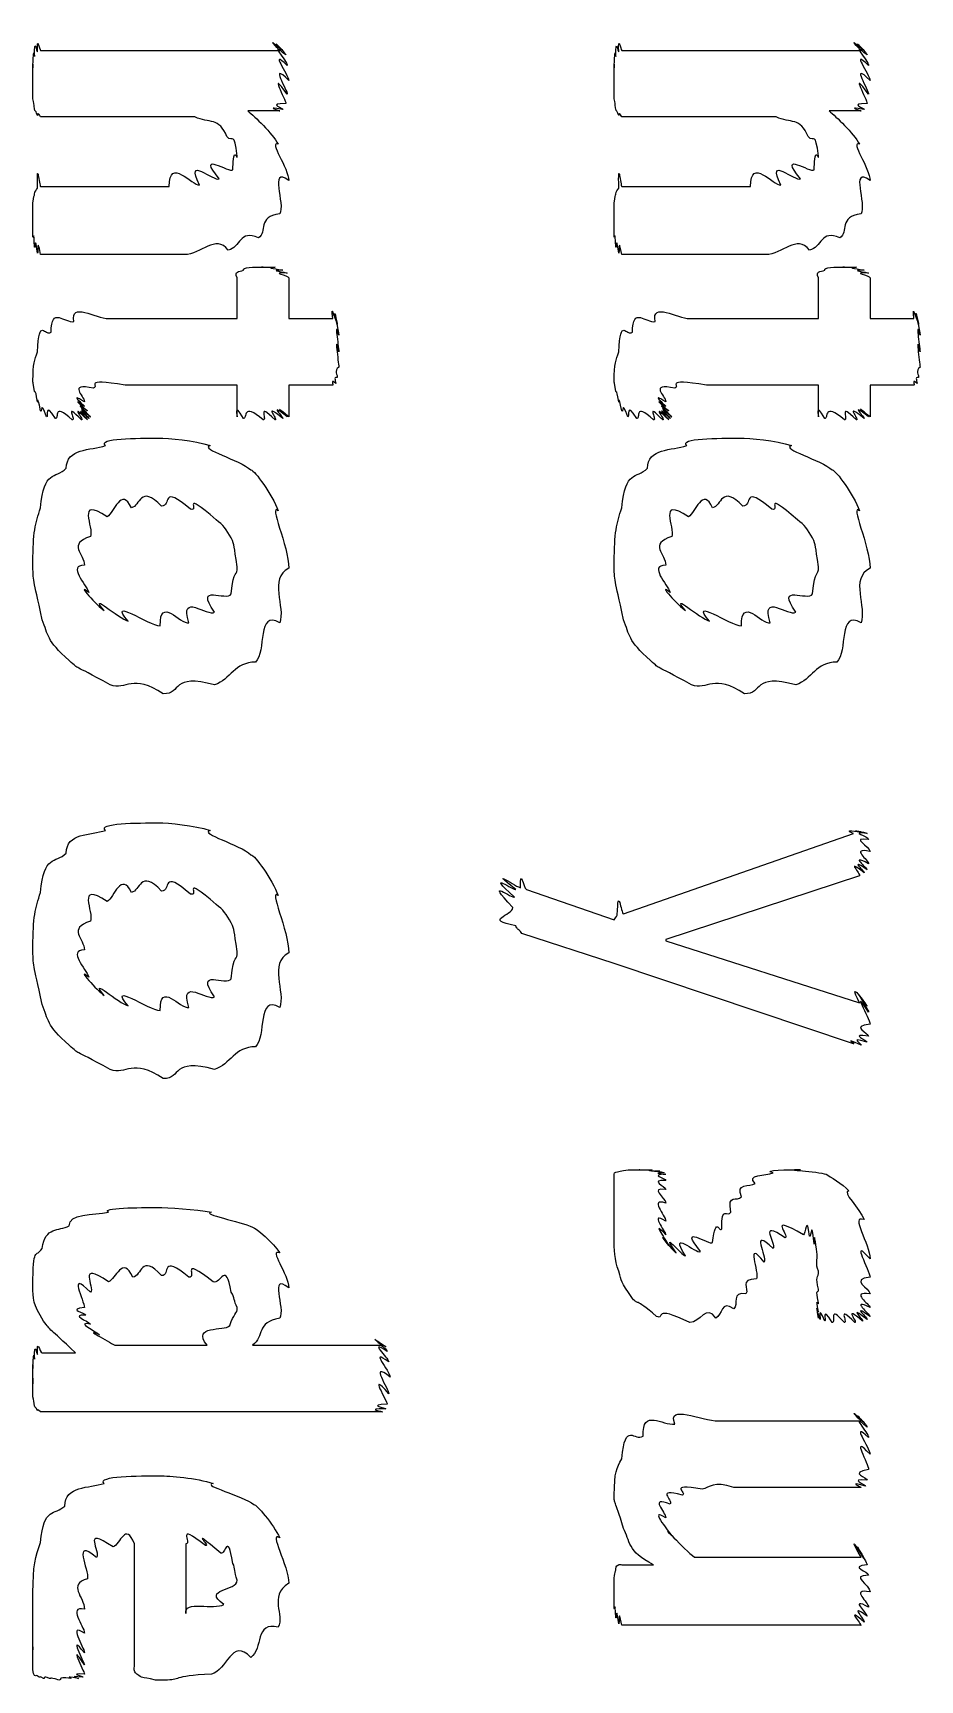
# Model space of a CAD drawing. Header units: millimetres. Extents: x 0 to 33.1, y 1.5 to 45.3.
# Drawn here: x 0.4645 to 0.5916, y 5.7663 to 6.0025 of the extents above; entities that cross this region are included whole.
import ezdxf

# ---------------------------------------------------------------- set-up
doc = ezdxf.new("R2010")
doc.units = ezdxf.units.MM
doc.header["$MEASUREMENT"] = 0
doc.layers.get('0').update_dxf_attribs({"linetype": 'CONTINUOUS'})

msp = doc.modelspace()

# ---------------------------------------------------------------- linework, layer by layer
at = {"color": 11, "linetype": 'Continuous'}
for p, q in [((0.465549, 6), (0.499838, 6)), ((0.548882, 6), (0.583171, 6)), ((0.499838, 5.99132), (0.495281, 5.99132)), ((0.583171, 5.99132), (0.578614, 5.99132)), ((0.487685, 5.99046), (0.465549, 5.99046)), ((0.571018, 5.99046), (0.548882, 5.99046)), ((0.465549, 5.98047), (0.483996, 5.98047)), ((0.548882, 5.98047), (0.567329, 5.98047)), ((0.486165, 5.97071), (0.465549, 5.97071)), ((0.569499, 5.97071), (0.548882, 5.97071)), ((0.493761, 5.96153), (0.493761, 5.96739)), ((0.501139, 5.96739), (0.501139, 5.96153)), ((0.577094, 5.96153), (0.577094, 5.96739)), ((0.584472, 5.96739), (0.584472, 5.96153)), ((0.475315, 5.96153), (0.493761, 5.96153)), ((0.501139, 5.96153), (0.507433, 5.96153)), ((0.558649, 5.96153), (0.577094, 5.96153)), ((0.584472, 5.96153), (0.590767, 5.96153)), ((0.493761, 5.95199), (0.477701, 5.95199)), ((0.493761, 5.94743), (0.493761, 5.95199)), ((0.507433, 5.95199), (0.501139, 5.95199)), ((0.501139, 5.95199), (0.501139, 5.94743)), ((0.577094, 5.95199), (0.561035, 5.95199)), ((0.577094, 5.94743), (0.577094, 5.95199)), ((0.590767, 5.95199), (0.584472, 5.95199)), ((0.584472, 5.95199), (0.584472, 5.94743)), ((0.470107, 5.947), (0.470107, 5.947)), ((0.55344, 5.947), (0.55344, 5.947)), ((0.482693, 5.91749), (0.482693, 5.91749)), ((0.566026, 5.91749), (0.566026, 5.91749)), ((0.483128, 5.90771), (0.483128, 5.90771)), ((0.566461, 5.90771), (0.566461, 5.90771)), ((0.5491, 5.87619), (0.582086, 5.88769)), ((0.535211, 5.87967), (0.547797, 5.87532)), ((0.582954, 5.88162), (0.555176, 5.8725)), ((0.547797, 5.86903), (0.53456, 5.87337)), ((0.555176, 5.8725), (0.555176, 5.87229)), ((0.555176, 5.87229), (0.582954, 5.86339)), ((0.582086, 5.85753), (0.547797, 5.86903)), ((0.482693, 5.86231), (0.482693, 5.86231)), ((0.483128, 5.85254), (0.483128, 5.85254)), ((0.558649, 5.81754), (0.558649, 5.81754)), ((0.476183, 5.81429), (0.489421, 5.81429)), ((0.495931, 5.81429), (0.514594, 5.81429)), ((0.465767, 5.81321), (0.47054, 5.81321)), ((0.514594, 5.80474), (0.465549, 5.80474)), ((0.562771, 5.80344), (0.583171, 5.80344)), ((0.583171, 5.79389), (0.564942, 5.79389)), ((0.479004, 5.76824), (0.479004, 5.78581)), ((0.486382, 5.78581), (0.486382, 5.77582)), ((0.548882, 5.78282), (0.55344, 5.78282)), ((0.559299, 5.7839), (0.583171, 5.7839)), ((0.583171, 5.77414), (0.548882, 5.77414)), ((0.483344, 5.76628), (0.482042, 5.76628))]:
    msp.add_line(p, q, dxfattribs=at)
for points in [[(0.465115, 5.99978), (0.465007, 6.0025), (0.465386, 6), (0.465549, 6)], [(0.499838, 6), (0.49745, 6.0025), (0.500108, 6), (0.500271, 6)], [(0.548449, 5.99978), (0.54834, 6.0025), (0.548719, 6), (0.548882, 6)], [(0.583171, 6), (0.580783, 6.0025), (0.583442, 6), (0.583604, 6)], [(0.464464, 5.99761), (0.464572, 6.00146), (0.464681, 5.99869), (0.464681, 5.99914)], [(0.464464, 5.99522), (0.464464, 6.00017), (0.464464, 5.9969), (0.464464, 5.99761)], [(0.464681, 5.99914), (0.464735, 6.00217), (0.464953, 5.99968), (0.465115, 5.99978)], [(0.500271, 6), (0.497885, 6.00233), (0.500706, 5.99968), (0.500706, 5.99935)], [(0.500706, 5.99935), (0.497993, 6.00163), (0.500922, 5.99843), (0.500922, 5.99783)], [(0.500922, 5.99783), (0.498156, 6.00043), (0.501139, 5.99653), (0.501139, 5.99567)], [(0.547797, 5.99761), (0.547906, 6.00146), (0.548014, 5.99869), (0.548014, 5.99914)], [(0.547797, 5.99522), (0.547797, 6.00017), (0.547797, 5.9969), (0.547797, 5.99761)], [(0.548014, 5.99914), (0.548068, 6.00217), (0.548286, 5.99968), (0.548449, 5.99978)], [(0.583604, 6), (0.581218, 6.00233), (0.584039, 5.99968), (0.584039, 5.99935)], [(0.584039, 5.99935), (0.581326, 6.00163), (0.584256, 5.99843), (0.584256, 5.99783)], [(0.584256, 5.99783), (0.581489, 6.00043), (0.584472, 5.99653), (0.584472, 5.99567)], [(0.500922, 5.99371), (0.497993, 5.99772), (0.500814, 5.99274), (0.500706, 5.9924)], [(0.501139, 5.99567), (0.498156, 5.99869), (0.501031, 5.99414), (0.500922, 5.99371)], [(0.584256, 5.99371), (0.581326, 5.99772), (0.584147, 5.99274), (0.584039, 5.9924)], [(0.584472, 5.99567), (0.581489, 5.99869), (0.584364, 5.99414), (0.584256, 5.99371)], [(0.464464, 5.99306), (0.464464, 5.99382), (0.464464, 5.99436), (0.464464, 5.99522)], [(0.464681, 5.99154), (0.464572, 5.99251), (0.464572, 5.99235), (0.464464, 5.99306)], [(0.547797, 5.99306), (0.547797, 5.99382), (0.547797, 5.99436), (0.547797, 5.99522)], [(0.548014, 5.99154), (0.547906, 5.99251), (0.547906, 5.99235), (0.547797, 5.99306)], [(0.465115, 5.99067), (0.464735, 5.99175), (0.464789, 5.9911), (0.464681, 5.99154)], [(0.465549, 5.99046), (0.465007, 5.99149), (0.465224, 5.99056), (0.465115, 5.99067)], [(0.495281, 5.99132), (0.496257, 5.99046), (0.498753, 5.98817), (0.499621, 5.98654)], [(0.500271, 5.99154), (0.49745, 5.99208), (0.499946, 5.99132), (0.499838, 5.99132)], [(0.500706, 5.9924), (0.497885, 5.99235), (0.500543, 5.99169), (0.500271, 5.99154)], [(0.548449, 5.99067), (0.548068, 5.99175), (0.548122, 5.9911), (0.548014, 5.99154)], [(0.548882, 5.99046), (0.54834, 5.99149), (0.548557, 5.99056), (0.548449, 5.99067)], [(0.578614, 5.99132), (0.57959, 5.99046), (0.582086, 5.98817), (0.582954, 5.98654)], [(0.583604, 5.99154), (0.580783, 5.99208), (0.583279, 5.99132), (0.583171, 5.99132)], [(0.584039, 5.9924), (0.581218, 5.99235), (0.583876, 5.99169), (0.583604, 5.99154)], [(0.492242, 5.98763), (0.491211, 5.99046), (0.489692, 5.98947), (0.487685, 5.99046)], [(0.493761, 5.98481), (0.493218, 5.98861), (0.493218, 5.98665), (0.492242, 5.98763)], [(0.575575, 5.98763), (0.574544, 5.99046), (0.573025, 5.98947), (0.571018, 5.99046)], [(0.577094, 5.98481), (0.576551, 5.98861), (0.576551, 5.98665), (0.575575, 5.98763)], [(0.491157, 5.98156), (0.487739, 5.98583), (0.492676, 5.98232), (0.49311, 5.98286)], [(0.49311, 5.98286), (0.493218, 5.98687), (0.493761, 5.98394), (0.493761, 5.98481)], [(0.499621, 5.98654), (0.498156, 5.98714), (0.501139, 5.98307), (0.501139, 5.98133)], [(0.57449, 5.98156), (0.571072, 5.98583), (0.57601, 5.98232), (0.576443, 5.98286)], [(0.576443, 5.98286), (0.576551, 5.98687), (0.577094, 5.98394), (0.577094, 5.98481)], [(0.582954, 5.98654), (0.581489, 5.98714), (0.584472, 5.98307), (0.584472, 5.98133)], [(0.465115, 5.98025), (0.465007, 5.98481), (0.465386, 5.98047), (0.465549, 5.98047)], [(0.483996, 5.98047), (0.483996, 5.98481), (0.487304, 5.98058), (0.488336, 5.98068)], [(0.488336, 5.98068), (0.486165, 5.98514), (0.490397, 5.98112), (0.491157, 5.98156)], [(0.501139, 5.98133), (0.498156, 5.98351), (0.500706, 5.97786), (0.499838, 5.97657)], [(0.548449, 5.98025), (0.54834, 5.98481), (0.548719, 5.98047), (0.548882, 5.98047)], [(0.567329, 5.98047), (0.567329, 5.98481), (0.570637, 5.98058), (0.571669, 5.98068)], [(0.571669, 5.98068), (0.569499, 5.98514), (0.573731, 5.98112), (0.57449, 5.98156)], [(0.584472, 5.98133), (0.581489, 5.98351), (0.584039, 5.97786), (0.583171, 5.97657)], [(0.464464, 5.97808), (0.464572, 5.97917), (0.464681, 5.97911), (0.464681, 5.97939)], [(0.464681, 5.97939), (0.464735, 5.97976), (0.464953, 5.97999), (0.465115, 5.98025)], [(0.547797, 5.97808), (0.547906, 5.97917), (0.548014, 5.97911), (0.548014, 5.97939)], [(0.548014, 5.97939), (0.548068, 5.97976), (0.548286, 5.97999), (0.548449, 5.98025)], [(0.464464, 5.97547), (0.464464, 5.97786), (0.464464, 5.97738), (0.464464, 5.97808)], [(0.499838, 5.97657), (0.496582, 5.97613), (0.498101, 5.97396), (0.496799, 5.9731)], [(0.547797, 5.97547), (0.547797, 5.97786), (0.547797, 5.97738), (0.547797, 5.97808)], [(0.583171, 5.97657), (0.579915, 5.97613), (0.581435, 5.97396), (0.580132, 5.9731)], [(0.464464, 5.97331), (0.464464, 5.97601), (0.464464, 5.97461), (0.464464, 5.97547)], [(0.464681, 5.97179), (0.464572, 5.97472), (0.464572, 5.9726), (0.464464, 5.97331)], [(0.496799, 5.9731), (0.494086, 5.97439), (0.494194, 5.97168), (0.492458, 5.97136)], [(0.547797, 5.97331), (0.547797, 5.97601), (0.547797, 5.97461), (0.547797, 5.97547)], [(0.548014, 5.97179), (0.547906, 5.97472), (0.547906, 5.9726), (0.547797, 5.97331)], [(0.580132, 5.9731), (0.577419, 5.97439), (0.577528, 5.97168), (0.575792, 5.97136)], [(0.465115, 5.97092), (0.464735, 5.97396), (0.464789, 5.97136), (0.464681, 5.97179)], [(0.465549, 5.97071), (0.465007, 5.97368), (0.465224, 5.97081), (0.465115, 5.97092)], [(0.492458, 5.97136), (0.490614, 5.97368), (0.488607, 5.97071), (0.486165, 5.97071)], [(0.548449, 5.97092), (0.548068, 5.97396), (0.548122, 5.97136), (0.548014, 5.97179)], [(0.548882, 5.97071), (0.54834, 5.97368), (0.548557, 5.97081), (0.548449, 5.97092)], [(0.575792, 5.97136), (0.573947, 5.97368), (0.57194, 5.97071), (0.569499, 5.97071)], [(0.493761, 5.96739), (0.493218, 5.96837), (0.494032, 5.96821), (0.494629, 5.96847)], [(0.494629, 5.96847), (0.494412, 5.96892), (0.496149, 5.96892), (0.49745, 5.96892)], [(0.49745, 5.96892), (0.496419, 5.96892), (0.498753, 5.96892), (0.499186, 5.96892)], [(0.499186, 5.96892), (0.497287, 5.96881), (0.499946, 5.96864), (0.500271, 5.96847)], [(0.500271, 5.96847), (0.497885, 5.96847), (0.50076, 5.96821), (0.500922, 5.96804)], [(0.500922, 5.96804), (0.498156, 5.96821), (0.501139, 5.96772), (0.501139, 5.96739)], [(0.577094, 5.96739), (0.576551, 5.96837), (0.577365, 5.96821), (0.577963, 5.96847)], [(0.577963, 5.96847), (0.577746, 5.96892), (0.579482, 5.96892), (0.580783, 5.96892)], [(0.580783, 5.96892), (0.579753, 5.96892), (0.582086, 5.96892), (0.582519, 5.96892)], [(0.582519, 5.96892), (0.580621, 5.96881), (0.583279, 5.96864), (0.583604, 5.96847)], [(0.583604, 5.96847), (0.581218, 5.96847), (0.584093, 5.96821), (0.584256, 5.96804)], [(0.584256, 5.96804), (0.581489, 5.96821), (0.584472, 5.96772), (0.584472, 5.96739)], [(0.467068, 5.95958), (0.467068, 5.96343), (0.469021, 5.96083), (0.470324, 5.9611)], [(0.470324, 5.9611), (0.469781, 5.96403), (0.473415, 5.96153), (0.475315, 5.96153)], [(0.507433, 5.96153), (0.507107, 5.96403), (0.507704, 5.96149), (0.507867, 5.96132)], [(0.507867, 5.96132), (0.507433, 5.96371), (0.508083, 5.96099), (0.508083, 5.96067)], [(0.508083, 5.96067), (0.507542, 5.963), (0.508301, 5.95975), (0.508301, 5.95915)], [(0.550401, 5.95958), (0.550401, 5.96343), (0.552354, 5.96083), (0.553657, 5.9611)], [(0.553657, 5.9611), (0.553114, 5.96403), (0.556749, 5.96153), (0.558649, 5.96153)], [(0.590767, 5.96153), (0.59044, 5.96403), (0.591037, 5.96149), (0.5912, 5.96132)], [(0.5912, 5.96132), (0.590767, 5.96371), (0.591417, 5.96099), (0.591417, 5.96067)], [(0.591417, 5.96067), (0.590875, 5.963), (0.591635, 5.95975), (0.591635, 5.95915)], [(0.465115, 5.95676), (0.465332, 5.96197), (0.4662, 5.95888), (0.467068, 5.95958)], [(0.508301, 5.95915), (0.507542, 5.96169), (0.508301, 5.95763), (0.508301, 5.95676)], [(0.508301, 5.95676), (0.507542, 5.95996), (0.508301, 5.95518), (0.508301, 5.95458)], [(0.548449, 5.95676), (0.548665, 5.96197), (0.549533, 5.95888), (0.550401, 5.95958)], [(0.591635, 5.95915), (0.590875, 5.96169), (0.591635, 5.95763), (0.591635, 5.95676)], [(0.591635, 5.95676), (0.590875, 5.95996), (0.591635, 5.95518), (0.591635, 5.95458)], [(0.464464, 5.95264), (0.464464, 5.95503), (0.464681, 5.95562), (0.465115, 5.95676)], [(0.547797, 5.95264), (0.547797, 5.95503), (0.548014, 5.95562), (0.548449, 5.95676)], [(0.464681, 5.95111), (0.464464, 5.95285), (0.464464, 5.9521), (0.464464, 5.95264)], [(0.477701, 5.95199), (0.471246, 5.95301), (0.474121, 5.95188), (0.473144, 5.95156)], [(0.507867, 5.95221), (0.507107, 5.95301), (0.507542, 5.95199), (0.507433, 5.95199)], [(0.508083, 5.95307), (0.507433, 5.95329), (0.507975, 5.95236), (0.507867, 5.95221)], [(0.508301, 5.95458), (0.507542, 5.95404), (0.508192, 5.9534), (0.508083, 5.95307)], [(0.548014, 5.95111), (0.547797, 5.95285), (0.547797, 5.9521), (0.547797, 5.95264)], [(0.561035, 5.95199), (0.554579, 5.95301), (0.557454, 5.95188), (0.556478, 5.95156)], [(0.5912, 5.95221), (0.59044, 5.95301), (0.590875, 5.95199), (0.590767, 5.95199)], [(0.591417, 5.95307), (0.590767, 5.95329), (0.591308, 5.95236), (0.5912, 5.95221)], [(0.591635, 5.95458), (0.590875, 5.95404), (0.591525, 5.9534), (0.591417, 5.95307)], [(0.465115, 5.9496), (0.464735, 5.95188), (0.464789, 5.95057), (0.464681, 5.95111)], [(0.465549, 5.94829), (0.465007, 5.95101), (0.465224, 5.94917), (0.465115, 5.9496)], [(0.473144, 5.95156), (0.469347, 5.95231), (0.471843, 5.95047), (0.471843, 5.9496)], [(0.471843, 5.9496), (0.469347, 5.95111), (0.471843, 5.94911), (0.471843, 5.94894)], [(0.471843, 5.94894), (0.46951, 5.95068), (0.472114, 5.94846), (0.472276, 5.94829)], [(0.548449, 5.9496), (0.548068, 5.95188), (0.548122, 5.95057), (0.548014, 5.95111)], [(0.548882, 5.94829), (0.54834, 5.95101), (0.548557, 5.94917), (0.548449, 5.9496)], [(0.556478, 5.95156), (0.552681, 5.95231), (0.555176, 5.95047), (0.555176, 5.9496)], [(0.555176, 5.9496), (0.552681, 5.95111), (0.555176, 5.94911), (0.555176, 5.94894)], [(0.555176, 5.94894), (0.552843, 5.95068), (0.555447, 5.94846), (0.55561, 5.94829)], [(0.466417, 5.94743), (0.46544, 5.95014), (0.465821, 5.94786), (0.465549, 5.94829)], [(0.467719, 5.94721), (0.466037, 5.94982), (0.466689, 5.94732), (0.466417, 5.94743)], [(0.470107, 5.947), (0.467176, 5.94971), (0.468261, 5.9471), (0.467719, 5.94721)], [(0.471408, 5.947), (0.468804, 5.94971), (0.470649, 5.947), (0.470107, 5.947)], [(0.472276, 5.947), (0.46951, 5.94971), (0.471843, 5.947), (0.471408, 5.947)], [(0.472276, 5.94829), (0.469781, 5.95025), (0.472493, 5.94781), (0.472493, 5.94764)], [(0.472493, 5.94721), (0.469781, 5.94971), (0.472385, 5.947), (0.472276, 5.947)], [(0.472493, 5.94764), (0.469943, 5.94997), (0.472711, 5.94743), (0.472711, 5.94743)], [(0.472711, 5.94743), (0.469943, 5.94982), (0.472601, 5.94721), (0.472493, 5.94721)], [(0.494629, 5.94721), (0.493218, 5.94982), (0.493761, 5.94732), (0.493761, 5.94743)], [(0.49745, 5.947), (0.494412, 5.94971), (0.495171, 5.9471), (0.494629, 5.94721)], [(0.499186, 5.947), (0.496419, 5.94971), (0.498156, 5.947), (0.49745, 5.947)], [(0.500271, 5.94721), (0.497287, 5.94971), (0.499621, 5.947), (0.499186, 5.947)], [(0.500922, 5.94743), (0.497885, 5.94982), (0.500543, 5.94721), (0.500271, 5.94721)], [(0.501139, 5.94743), (0.498156, 5.94997), (0.501031, 5.94743), (0.500922, 5.94743)], [(0.54975, 5.94743), (0.548774, 5.95014), (0.549154, 5.94786), (0.548882, 5.94829)], [(0.551053, 5.94721), (0.549371, 5.94982), (0.550022, 5.94732), (0.54975, 5.94743)], [(0.55344, 5.947), (0.55051, 5.94971), (0.551594, 5.9471), (0.551053, 5.94721)], [(0.554742, 5.947), (0.552137, 5.94971), (0.553982, 5.947), (0.55344, 5.947)], [(0.55561, 5.947), (0.552843, 5.94971), (0.555176, 5.947), (0.554742, 5.947)], [(0.55561, 5.94829), (0.553114, 5.95025), (0.555826, 5.94781), (0.555826, 5.94764)], [(0.555826, 5.94721), (0.553114, 5.94971), (0.555718, 5.947), (0.55561, 5.947)], [(0.555826, 5.94764), (0.553276, 5.94997), (0.556044, 5.94743), (0.556044, 5.94743)], [(0.556044, 5.94743), (0.553276, 5.94982), (0.555935, 5.94721), (0.555826, 5.94721)], [(0.577963, 5.94721), (0.576551, 5.94982), (0.577094, 5.94732), (0.577094, 5.94743)], [(0.580783, 5.947), (0.577746, 5.94971), (0.578504, 5.9471), (0.577963, 5.94721)], [(0.582519, 5.947), (0.579753, 5.94971), (0.581489, 5.947), (0.580783, 5.947)], [(0.583604, 5.94721), (0.580621, 5.94971), (0.582954, 5.947), (0.582519, 5.947)], [(0.584256, 5.94743), (0.581218, 5.94982), (0.583876, 5.94721), (0.583604, 5.94721)], [(0.584472, 5.94743), (0.581489, 5.94997), (0.584364, 5.94743), (0.584256, 5.94743)], [(0.469239, 5.94006), (0.469239, 5.94299), (0.472711, 5.9426), (0.474881, 5.94331)], [(0.474881, 5.94331), (0.473579, 5.94439), (0.479546, 5.94439), (0.482476, 5.94439)], [(0.482476, 5.94439), (0.483832, 5.94439), (0.487685, 5.94407), (0.489854, 5.94331)], [(0.489854, 5.94331), (0.488336, 5.94282), (0.494086, 5.94129), (0.495714, 5.93983)], [(0.552572, 5.94006), (0.552572, 5.94299), (0.556044, 5.9426), (0.558214, 5.94331)], [(0.558214, 5.94331), (0.556912, 5.94439), (0.562879, 5.94439), (0.56581, 5.94439)], [(0.56581, 5.94439), (0.567165, 5.94439), (0.571018, 5.94407), (0.573188, 5.94331)], [(0.573188, 5.94331), (0.571669, 5.94282), (0.577419, 5.94129), (0.579047, 5.93983)], [(0.465549, 5.9344), (0.466037, 5.93994), (0.467611, 5.93847), (0.469239, 5.94006)], [(0.495714, 5.93983), (0.496257, 5.93978), (0.498753, 5.93631), (0.499621, 5.93397)], [(0.548882, 5.9344), (0.549371, 5.93994), (0.550944, 5.93847), (0.552572, 5.94006)], [(0.579047, 5.93983), (0.57959, 5.93978), (0.582086, 5.93631), (0.582954, 5.93397)], [(0.478569, 5.9344), (0.47716, 5.93744), (0.476074, 5.93371), (0.475097, 5.93311)], [(0.48291, 5.93463), (0.479764, 5.93788), (0.479872, 5.93457), (0.478569, 5.9344)], [(0.487033, 5.93419), (0.482801, 5.93788), (0.484321, 5.93463), (0.48291, 5.93463)], [(0.490722, 5.93267), (0.485568, 5.93718), (0.488444, 5.93375), (0.487033, 5.93419)], [(0.561903, 5.9344), (0.560493, 5.93744), (0.559407, 5.93371), (0.558431, 5.93311)], [(0.566243, 5.93463), (0.563097, 5.93788), (0.563206, 5.93457), (0.561903, 5.9344)], [(0.570367, 5.93419), (0.566135, 5.93788), (0.567654, 5.93463), (0.566243, 5.93463)], [(0.574056, 5.93267), (0.568901, 5.93718), (0.571778, 5.93375), (0.570367, 5.93419)], [(0.464464, 5.9266), (0.464464, 5.93083), (0.464789, 5.93213), (0.465549, 5.9344)], [(0.475097, 5.93311), (0.47054, 5.93614), (0.473253, 5.93147), (0.472711, 5.93028)], [(0.499621, 5.93397), (0.498156, 5.93517), (0.501139, 5.92893), (0.501139, 5.92572)], [(0.547797, 5.9266), (0.547797, 5.93083), (0.548122, 5.93213), (0.548882, 5.9344)], [(0.558431, 5.93311), (0.553874, 5.93614), (0.556586, 5.93147), (0.556044, 5.93028)], [(0.582954, 5.93397), (0.581489, 5.93517), (0.584472, 5.92893), (0.584472, 5.92572)], [(0.492893, 5.93007), (0.492242, 5.93126), (0.491699, 5.93197), (0.490722, 5.93267)], [(0.576226, 5.93007), (0.575575, 5.93126), (0.575032, 5.93197), (0.574056, 5.93267)], [(0.472711, 5.93028), (0.469347, 5.92919), (0.471843, 5.92779), (0.471843, 5.92617)], [(0.493761, 5.92594), (0.493218, 5.9291), (0.493435, 5.92893), (0.492893, 5.93007)], [(0.556044, 5.93028), (0.552681, 5.92919), (0.555176, 5.92779), (0.555176, 5.92617)], [(0.577094, 5.92594), (0.576551, 5.9291), (0.576768, 5.92893), (0.576226, 5.93007)], [(0.465767, 5.91835), (0.464464, 5.92475), (0.464464, 5.92344), (0.464464, 5.9266)], [(0.471843, 5.92617), (0.469347, 5.92617), (0.47206, 5.92344), (0.472493, 5.92225)], [(0.492893, 5.92204), (0.493218, 5.92589), (0.493761, 5.92437), (0.493761, 5.92594)], [(0.501139, 5.92572), (0.498156, 5.92432), (0.500706, 5.92008), (0.499838, 5.91792)], [(0.5491, 5.91835), (0.547797, 5.92475), (0.547797, 5.92344), (0.547797, 5.9266)], [(0.555176, 5.92617), (0.552681, 5.92617), (0.555393, 5.92344), (0.555826, 5.92225)], [(0.576226, 5.92204), (0.576551, 5.92589), (0.577094, 5.92437), (0.577094, 5.92594)], [(0.584472, 5.92572), (0.581489, 5.92432), (0.584039, 5.92008), (0.583171, 5.91792)], [(0.472493, 5.92225), (0.470378, 5.92389), (0.473796, 5.92025), (0.474664, 5.91965)], [(0.474664, 5.91965), (0.472276, 5.92258), (0.476833, 5.91846), (0.478136, 5.91813)], [(0.486817, 5.91792), (0.485406, 5.92242), (0.489475, 5.91872), (0.490506, 5.91943)], [(0.490506, 5.91943), (0.487468, 5.92372), (0.492296, 5.9209), (0.492893, 5.92204)], [(0.555826, 5.92225), (0.553711, 5.92389), (0.557129, 5.92025), (0.557997, 5.91965)], [(0.557997, 5.91965), (0.55561, 5.92258), (0.560167, 5.91846), (0.561469, 5.91813)], [(0.57015, 5.91792), (0.568739, 5.92242), (0.572808, 5.91872), (0.573839, 5.91943)], [(0.573839, 5.91943), (0.570801, 5.92372), (0.575629, 5.9209), (0.576226, 5.92204)], [(0.478136, 5.91813), (0.474989, 5.92182), (0.481065, 5.91749), (0.482693, 5.91749)], [(0.482693, 5.91749), (0.482693, 5.92182), (0.485514, 5.91764), (0.486817, 5.91792)], [(0.499838, 5.91792), (0.496582, 5.91982), (0.497939, 5.91374), (0.496365, 5.91228)], [(0.561469, 5.91813), (0.558322, 5.92182), (0.564399, 5.91749), (0.566026, 5.91749)], [(0.566026, 5.91749), (0.566026, 5.92182), (0.568847, 5.91764), (0.57015, 5.91792)], [(0.583171, 5.91792), (0.579915, 5.91982), (0.581272, 5.91374), (0.579699, 5.91228)], [(0.469672, 5.91249), (0.466308, 5.91547), (0.466743, 5.91607), (0.465767, 5.91835)], [(0.553006, 5.91249), (0.549642, 5.91547), (0.550076, 5.91607), (0.5491, 5.91835)], [(0.475532, 5.90901), (0.469672, 5.91228), (0.471408, 5.91092), (0.469672, 5.91249)], [(0.483128, 5.90771), (0.478787, 5.91069), (0.47781, 5.90815), (0.475532, 5.90901)], [(0.490506, 5.90901), (0.484267, 5.91069), (0.48584, 5.90771), (0.483128, 5.90771)], [(0.496365, 5.91228), (0.493381, 5.91228), (0.492785, 5.90978), (0.490506, 5.90901)], [(0.558865, 5.90901), (0.553006, 5.91228), (0.554742, 5.91092), (0.553006, 5.91249)], [(0.566461, 5.90771), (0.562121, 5.91069), (0.561143, 5.90815), (0.558865, 5.90901)], [(0.573839, 5.90901), (0.5676, 5.91069), (0.569174, 5.90771), (0.566461, 5.90771)], [(0.579699, 5.91228), (0.576714, 5.91228), (0.576118, 5.90978), (0.573839, 5.90901)], [(0.474881, 5.88813), (0.473579, 5.88921), (0.479546, 5.88921), (0.482476, 5.88921)], [(0.482476, 5.88921), (0.483832, 5.88921), (0.487685, 5.88889), (0.489854, 5.88813)], [(0.469239, 5.88488), (0.469239, 5.88781), (0.472711, 5.88743), (0.474881, 5.88813)], [(0.489854, 5.88813), (0.488336, 5.88764), (0.494086, 5.88612), (0.495714, 5.88465)], [(0.582086, 5.88769), (0.58035, 5.88835), (0.582844, 5.88792), (0.583171, 5.88792)], [(0.583171, 5.88792), (0.581054, 5.88835), (0.583876, 5.88786), (0.584039, 5.88769)], [(0.584039, 5.88769), (0.581326, 5.88807), (0.584256, 5.88726), (0.584256, 5.88683)], [(0.584256, 5.88683), (0.581489, 5.88721), (0.584472, 5.88585), (0.584472, 5.8851)], [(0.465549, 5.87924), (0.466037, 5.88476), (0.467611, 5.88331), (0.469239, 5.88488)], [(0.495714, 5.88465), (0.496257, 5.8846), (0.498753, 5.88113), (0.499621, 5.87879)], [(0.583604, 5.88206), (0.580783, 5.88433), (0.583225, 5.88178), (0.582954, 5.88162)], [(0.584039, 5.88249), (0.581218, 5.88444), (0.583876, 5.88206), (0.583604, 5.88206)], [(0.584256, 5.88336), (0.581326, 5.88488), (0.584147, 5.88265), (0.584039, 5.88249)], [(0.584472, 5.8851), (0.581489, 5.88574), (0.584364, 5.88379), (0.584256, 5.88336)], [(0.478569, 5.87924), (0.47716, 5.88226), (0.476074, 5.87853), (0.475097, 5.87793)], [(0.48291, 5.87944), (0.479764, 5.88271), (0.479872, 5.87939), (0.478569, 5.87924)], [(0.487033, 5.87901), (0.482801, 5.88271), (0.484321, 5.87944), (0.48291, 5.87944)], [(0.490722, 5.8775), (0.485568, 5.882), (0.488444, 5.87858), (0.487033, 5.87901)], [(0.533475, 5.87858), (0.529025, 5.8826), (0.533583, 5.87939), (0.533692, 5.87967)], [(0.533692, 5.87967), (0.529297, 5.88303), (0.534071, 5.87989), (0.534343, 5.87989)], [(0.534343, 5.87989), (0.534343, 5.88303), (0.534776, 5.87983), (0.535211, 5.87967)], [(0.475097, 5.87793), (0.47054, 5.88097), (0.473253, 5.87631), (0.472711, 5.87511)], [(0.499621, 5.87879), (0.498156, 5.87999), (0.501139, 5.87375), (0.501139, 5.87056)], [(0.533257, 5.87706), (0.528862, 5.88172), (0.533365, 5.87815), (0.533475, 5.87858)], [(0.548232, 5.87597), (0.54834, 5.88053), (0.548774, 5.87619), (0.5491, 5.87619)], [(0.464464, 5.87142), (0.464464, 5.87565), (0.464789, 5.87696), (0.465549, 5.87924)], [(0.492893, 5.87489), (0.492242, 5.87608), (0.491699, 5.87679), (0.490722, 5.8775)], [(0.472711, 5.87511), (0.469347, 5.87403), (0.471843, 5.87261), (0.471843, 5.87099)], [(0.493761, 5.87076), (0.493218, 5.87392), (0.493435, 5.87375), (0.492893, 5.87489)], [(0.533692, 5.87446), (0.528862, 5.87532), (0.533257, 5.87592), (0.533257, 5.87706)], [(0.547797, 5.87532), (0.547906, 5.87549), (0.548068, 5.87571), (0.548232, 5.87597)], [(0.53456, 5.87337), (0.533908, 5.87418), (0.533854, 5.87392), (0.533692, 5.87446)], [(0.465767, 5.86317), (0.464464, 5.86957), (0.464464, 5.86828), (0.464464, 5.87142)], [(0.471843, 5.87099), (0.469347, 5.87099), (0.47206, 5.86828), (0.472493, 5.86708)], [(0.492893, 5.86686), (0.493218, 5.87071), (0.493761, 5.86919), (0.493761, 5.87076)], [(0.501139, 5.87056), (0.498156, 5.86914), (0.500706, 5.8649), (0.499838, 5.86274)], [(0.472493, 5.86708), (0.470378, 5.86871), (0.473796, 5.86507), (0.474664, 5.86447)], [(0.490506, 5.86426), (0.487468, 5.86854), (0.492296, 5.86572), (0.492893, 5.86686)], [(0.474664, 5.86447), (0.472276, 5.8674), (0.476833, 5.86328), (0.478136, 5.86296)], [(0.478136, 5.86296), (0.474989, 5.86664), (0.481065, 5.86231), (0.482693, 5.86231)], [(0.482693, 5.86231), (0.482693, 5.86664), (0.485514, 5.86247), (0.486817, 5.86274)], [(0.486817, 5.86274), (0.485406, 5.86724), (0.489475, 5.86356), (0.490506, 5.86426)], [(0.582954, 5.86339), (0.581054, 5.86724), (0.583876, 5.86312), (0.584039, 5.86296)], [(0.584039, 5.86296), (0.581326, 5.86681), (0.584256, 5.86242), (0.584256, 5.86208)], [(0.584256, 5.86208), (0.581489, 5.8661), (0.584472, 5.86111), (0.584472, 5.86035)], [(0.469672, 5.85732), (0.466308, 5.86029), (0.466743, 5.86089), (0.465767, 5.86317)], [(0.499838, 5.86274), (0.496582, 5.86464), (0.497939, 5.85856), (0.496365, 5.8571)], [(0.583171, 5.85732), (0.58035, 5.85872), (0.582519, 5.85742), (0.582086, 5.85753)], [(0.584039, 5.85775), (0.581054, 5.85872), (0.583604, 5.85732), (0.583171, 5.85732)], [(0.584256, 5.85861), (0.581326, 5.85915), (0.584147, 5.85792), (0.584039, 5.85775)], [(0.584472, 5.86035), (0.581489, 5.86003), (0.584364, 5.85906), (0.584256, 5.85861)], [(0.475532, 5.85385), (0.469672, 5.8571), (0.471408, 5.85574), (0.469672, 5.85732)], [(0.496365, 5.8571), (0.493381, 5.8571), (0.492785, 5.8546), (0.490506, 5.85385)], [(0.483128, 5.85254), (0.478787, 5.85553), (0.47781, 5.85297), (0.475532, 5.85385)], [(0.490506, 5.85385), (0.484267, 5.85553), (0.48584, 5.85254), (0.483128, 5.85254)], [(0.548665, 5.83925), (0.5491, 5.83946), (0.550293, 5.83946), (0.551486, 5.83946)], [(0.551486, 5.83946), (0.550944, 5.83946), (0.552789, 5.83946), (0.553222, 5.83946)], [(0.553222, 5.83946), (0.551812, 5.83936), (0.553982, 5.83925), (0.554308, 5.83925)], [(0.554308, 5.83925), (0.552408, 5.83936), (0.554796, 5.83919), (0.554958, 5.83903)], [(0.570583, 5.83903), (0.568739, 5.83946), (0.573025, 5.83946), (0.57449, 5.83946)], [(0.57449, 5.83946), (0.571506, 5.83946), (0.576986, 5.83925), (0.578179, 5.83882)], [(0.547797, 5.83882), (0.547797, 5.83919), (0.548068, 5.83914), (0.548665, 5.83925)], [(0.547797, 5.83751), (0.547797, 5.83876), (0.547797, 5.83854), (0.547797, 5.83882)], [(0.547797, 5.83556), (0.547797, 5.83762), (0.547797, 5.83697), (0.547797, 5.83751)], [(0.554958, 5.83903), (0.552681, 5.83903), (0.555176, 5.83882), (0.555176, 5.83882)], [(0.555176, 5.83882), (0.552681, 5.83876), (0.555176, 5.83826), (0.555176, 5.83794)], [(0.555176, 5.83794), (0.552681, 5.83806), (0.555176, 5.83708), (0.555176, 5.83664)], [(0.555176, 5.83664), (0.552681, 5.83703), (0.555176, 5.83544), (0.555176, 5.83469)], [(0.566026, 5.83556), (0.565158, 5.83762), (0.567219, 5.83697), (0.567979, 5.83751)], [(0.567979, 5.83751), (0.566569, 5.83876), (0.569553, 5.8386), (0.570583, 5.83903)], [(0.578179, 5.83882), (0.578614, 5.83849), (0.580567, 5.83746), (0.581435, 5.83643)], [(0.547797, 5.83296), (0.547797, 5.83599), (0.547797, 5.83469), (0.547797, 5.83556)], [(0.555176, 5.83469), (0.552681, 5.83544), (0.555176, 5.83296), (0.555176, 5.83208)], [(0.564507, 5.83339), (0.563965, 5.83615), (0.565429, 5.83485), (0.566026, 5.83556)], [(0.581435, 5.83643), (0.58035, 5.83632), (0.583008, 5.83393), (0.583604, 5.83231)], [(0.469672, 5.83143), (0.46951, 5.83317), (0.473144, 5.83296), (0.475315, 5.83339)], [(0.475315, 5.83339), (0.474012, 5.83404), (0.479926, 5.83404), (0.48226, 5.83404)], [(0.48226, 5.83404), (0.483832, 5.83404), (0.487739, 5.83382), (0.490072, 5.83339)], [(0.490072, 5.83339), (0.488444, 5.83306), (0.494303, 5.83208), (0.495931, 5.83122)], [(0.547797, 5.82969), (0.547797, 5.83415), (0.547797, 5.83197), (0.547797, 5.83296)], [(0.555176, 5.83208), (0.552681, 5.83371), (0.555176, 5.83057), (0.555176, 5.83014)], [(0.555176, 5.83014), (0.552843, 5.83268), (0.555447, 5.82904), (0.55561, 5.82861)], [(0.561903, 5.82904), (0.562392, 5.83311), (0.562879, 5.83029), (0.563206, 5.831)], [(0.563206, 5.831), (0.563097, 5.83458), (0.564074, 5.83251), (0.564507, 5.83339)], [(0.572319, 5.82969), (0.568197, 5.83251), (0.571126, 5.82878), (0.570583, 5.82818)], [(0.574924, 5.83014), (0.569499, 5.83328), (0.573025, 5.83003), (0.572319, 5.82969)], [(0.575792, 5.82992), (0.575412, 5.83328), (0.575196, 5.83014), (0.574924, 5.83014)], [(0.576443, 5.82883), (0.57601, 5.83285), (0.576064, 5.82964), (0.575792, 5.82992)], [(0.583604, 5.83231), (0.581489, 5.83311), (0.584472, 5.82883), (0.584472, 5.82667)], [(0.465767, 5.82818), (0.466308, 5.83143), (0.468044, 5.83057), (0.469672, 5.83143)], [(0.495931, 5.83122), (0.496419, 5.83117), (0.498969, 5.829), (0.499838, 5.82753)], [(0.55561, 5.82861), (0.553276, 5.83165), (0.556261, 5.82769), (0.556694, 5.82753)], [(0.556694, 5.82753), (0.554144, 5.83122), (0.557563, 5.8271), (0.557997, 5.8271)], [(0.557997, 5.8271), (0.555447, 5.83122), (0.559571, 5.82731), (0.560167, 5.82775)], [(0.560167, 5.82775), (0.556749, 5.83197), (0.561469, 5.8285), (0.561903, 5.82904)], [(0.570583, 5.82818), (0.567165, 5.83138), (0.569715, 5.82699), (0.569282, 5.82622)], [(0.576878, 5.82731), (0.576281, 5.83197), (0.576551, 5.8284), (0.576443, 5.82883)], [(0.584472, 5.82667), (0.581489, 5.83008), (0.584472, 5.82493), (0.584472, 5.82406)], [(0.464464, 5.82275), (0.464464, 5.82872), (0.464899, 5.82676), (0.465767, 5.82818)], [(0.499838, 5.82753), (0.498156, 5.82829), (0.501139, 5.82443), (0.501139, 5.82254)], [(0.548449, 5.82493), (0.547797, 5.82661), (0.547797, 5.82796), (0.547797, 5.82969)], [(0.569282, 5.82622), (0.566461, 5.82981), (0.568631, 5.8246), (0.568197, 5.82383)], [(0.472711, 5.82189), (0.469347, 5.82536), (0.471843, 5.82058), (0.471843, 5.81972)], [(0.475315, 5.8234), (0.470649, 5.82656), (0.473415, 5.82249), (0.472711, 5.82189)], [(0.478787, 5.82406), (0.477322, 5.82726), (0.476292, 5.82374), (0.475315, 5.8234)], [(0.48291, 5.82428), (0.479926, 5.82753), (0.480089, 5.82422), (0.478787, 5.82406)], [(0.486817, 5.82406), (0.482693, 5.82753), (0.484213, 5.82428), (0.48291, 5.82428)], [(0.490289, 5.8234), (0.485297, 5.82726), (0.488118, 5.82394), (0.486817, 5.82406)], [(0.492893, 5.82189), (0.492079, 5.82656), (0.491428, 5.82297), (0.490289, 5.8234)], [(0.577094, 5.82493), (0.576551, 5.82601), (0.576986, 5.82661), (0.576878, 5.82731)], [(0.501139, 5.82254), (0.498156, 5.82482), (0.500706, 5.8195), (0.499838, 5.81819)], [(0.550401, 5.82101), (0.548665, 5.82357), (0.548882, 5.82335), (0.548449, 5.82493)], [(0.568197, 5.82383), (0.565593, 5.82374), (0.567219, 5.82243), (0.566678, 5.82167)], [(0.577094, 5.82232), (0.576551, 5.82417), (0.577094, 5.82394), (0.577094, 5.82493)], [(0.584472, 5.82406), (0.581489, 5.82374), (0.584472, 5.82243), (0.584472, 5.82167)], [(0.465983, 5.81776), (0.464464, 5.82015), (0.464464, 5.82101), (0.464464, 5.82275)], [(0.493761, 5.81972), (0.493218, 5.82058), (0.493435, 5.82118), (0.492893, 5.82189)], [(0.553874, 5.81842), (0.55051, 5.8214), (0.551378, 5.81988), (0.550401, 5.82101)], [(0.564942, 5.8195), (0.563097, 5.82096), (0.563314, 5.81853), (0.562338, 5.81819)], [(0.566678, 5.82167), (0.564561, 5.8221), (0.565647, 5.8201), (0.564942, 5.8195)], [(0.577094, 5.82036), (0.576551, 5.82269), (0.577094, 5.82161), (0.577094, 5.82232)], [(0.577094, 5.81907), (0.576551, 5.82156), (0.577094, 5.81982), (0.577094, 5.82036)], [(0.577094, 5.81819), (0.576551, 5.82096), (0.577094, 5.81879), (0.577094, 5.81907)], [(0.577311, 5.81799), (0.576551, 5.82053), (0.577094, 5.81808), (0.577094, 5.81819)], [(0.584472, 5.82167), (0.581489, 5.8221), (0.584472, 5.82015), (0.584472, 5.81972)], [(0.584472, 5.81972), (0.581489, 5.82113), (0.584472, 5.81874), (0.584472, 5.81842)], [(0.584472, 5.81842), (0.581489, 5.82053), (0.58431, 5.81799), (0.584039, 5.81799)], [(0.471843, 5.81972), (0.469347, 5.81944), (0.471897, 5.81896), (0.47206, 5.81863)], [(0.47206, 5.81863), (0.469672, 5.81874), (0.472385, 5.81776), (0.472711, 5.81733)], [(0.492676, 5.81711), (0.493218, 5.81885), (0.493761, 5.81874), (0.493761, 5.81972)], [(0.499838, 5.81819), (0.496419, 5.81754), (0.497667, 5.8156), (0.495931, 5.81429)], [(0.558649, 5.81754), (0.553114, 5.82026), (0.555176, 5.81787), (0.553874, 5.81842)], [(0.562338, 5.81819), (0.561089, 5.82026), (0.560058, 5.81754), (0.558649, 5.81754)], [(0.577963, 5.81776), (0.576878, 5.82036), (0.577419, 5.81787), (0.577311, 5.81799)], [(0.579047, 5.81754), (0.577419, 5.82026), (0.578233, 5.81765), (0.577963, 5.81776)], [(0.580783, 5.81754), (0.57845, 5.82026), (0.57959, 5.81754), (0.579047, 5.81754)], [(0.582303, 5.81754), (0.57959, 5.82026), (0.581326, 5.81754), (0.580783, 5.81754)], [(0.583387, 5.81776), (0.580458, 5.82026), (0.582736, 5.81754), (0.582303, 5.81754)], [(0.584039, 5.81799), (0.581054, 5.82036), (0.583658, 5.81776), (0.583387, 5.81776)], [(0.47054, 5.81321), (0.466635, 5.817), (0.467122, 5.81619), (0.465983, 5.81776)], [(0.472711, 5.81733), (0.470378, 5.81771), (0.473579, 5.81625), (0.474012, 5.81581)], [(0.474012, 5.81581), (0.471408, 5.81685), (0.475315, 5.81489), (0.476183, 5.81429)], [(0.489421, 5.81429), (0.487142, 5.81728), (0.491917, 5.81625), (0.492676, 5.81711)], [(0.514594, 5.81429), (0.511882, 5.81625), (0.514865, 5.81424), (0.515028, 5.81407)], [(0.515028, 5.81407), (0.512207, 5.81597), (0.515246, 5.81375), (0.515246, 5.81342)], [(0.464464, 5.81104), (0.464572, 5.81451), (0.464681, 5.8119), (0.464681, 5.81233)], [(0.464464, 5.80886), (0.464464, 5.81353), (0.464464, 5.81049), (0.464464, 5.81104)], [(0.464681, 5.81233), (0.464735, 5.81526), (0.464953, 5.81288), (0.465115, 5.81299)], [(0.465115, 5.81299), (0.465007, 5.81554), (0.46544, 5.81321), (0.465767, 5.81321)], [(0.515246, 5.81342), (0.512315, 5.81526), (0.515463, 5.8125), (0.515463, 5.8119)], [(0.515463, 5.8119), (0.512478, 5.81407), (0.515679, 5.8106), (0.515679, 5.80974)], [(0.464464, 5.80692), (0.464464, 5.8119), (0.464464, 5.80817), (0.464464, 5.80886)], [(0.515679, 5.80974), (0.512478, 5.81222), (0.515571, 5.80794), (0.515463, 5.80735)], [(0.515463, 5.80735), (0.512315, 5.81093), (0.515354, 5.80615), (0.515246, 5.80583)], [(0.464681, 5.80561), (0.464572, 5.80615), (0.464572, 5.80637), (0.464464, 5.80692)], [(0.465115, 5.80496), (0.464735, 5.80556), (0.464789, 5.80533), (0.464681, 5.80561)], [(0.465549, 5.80474), (0.465007, 5.80528), (0.465224, 5.80485), (0.465115, 5.80496)], [(0.515028, 5.80518), (0.511882, 5.80528), (0.514703, 5.80474), (0.514594, 5.80474)], [(0.515246, 5.80583), (0.512207, 5.80572), (0.515136, 5.80533), (0.515028, 5.80518)], [(0.551921, 5.80126), (0.551812, 5.80533), (0.554742, 5.80274), (0.556478, 5.803)], [(0.556478, 5.803), (0.555285, 5.80593), (0.560275, 5.80344), (0.562771, 5.80344)], [(0.583171, 5.80344), (0.580783, 5.80593), (0.583442, 5.80339), (0.583604, 5.80322)], [(0.583604, 5.80322), (0.581218, 5.80561), (0.584039, 5.8029), (0.584039, 5.80257)], [(0.584039, 5.80257), (0.581326, 5.8049), (0.584256, 5.80165), (0.584256, 5.80106)], [(0.548882, 5.79801), (0.549371, 5.8036), (0.550726, 5.8004), (0.551921, 5.80126)], [(0.584256, 5.80106), (0.581489, 5.8036), (0.584472, 5.79953), (0.584472, 5.79867)], [(0.584472, 5.79867), (0.581489, 5.80186), (0.584364, 5.7971), (0.584256, 5.7965)], [(0.547797, 5.79281), (0.547797, 5.79622), (0.548122, 5.7966), (0.548882, 5.79801)], [(0.469021, 5.79124), (0.469075, 5.79417), (0.472493, 5.79378), (0.474664, 5.79449)], [(0.474664, 5.79449), (0.473579, 5.79557), (0.479656, 5.79557), (0.482693, 5.79557)], [(0.482693, 5.79557), (0.483996, 5.79557), (0.487956, 5.79525), (0.490289, 5.79449)], [(0.490289, 5.79449), (0.488607, 5.79417), (0.494521, 5.79275), (0.496149, 5.79144)], [(0.560385, 5.79368), (0.555176, 5.79449), (0.558431, 5.79313), (0.557563, 5.79281)], [(0.564942, 5.79389), (0.561957, 5.79492), (0.561524, 5.79383), (0.560385, 5.79368)], [(0.583822, 5.79411), (0.580892, 5.79492), (0.583442, 5.79389), (0.583171, 5.79389)], [(0.584039, 5.79497), (0.581218, 5.79519), (0.583931, 5.79428), (0.583822, 5.79411)], [(0.584256, 5.7965), (0.581326, 5.79596), (0.584147, 5.79531), (0.584039, 5.79497)], [(0.5491, 5.78803), (0.547797, 5.79258), (0.547797, 5.79124), (0.547797, 5.79281)], [(0.555826, 5.7915), (0.552681, 5.79275), (0.555176, 5.79031), (0.555176, 5.78956)], [(0.557563, 5.79281), (0.553549, 5.79389), (0.556261, 5.7921), (0.555826, 5.7915)], [(0.465549, 5.78603), (0.466037, 5.79124), (0.467557, 5.78982), (0.469021, 5.79124)], [(0.496149, 5.79144), (0.496419, 5.79156), (0.498969, 5.78857), (0.499838, 5.78668)], [(0.555176, 5.78956), (0.552681, 5.79118), (0.555447, 5.78782), (0.556044, 5.78694)], [(0.475965, 5.78538), (0.471246, 5.78851), (0.474283, 5.78461), (0.473579, 5.78386)], [(0.479004, 5.78581), (0.477756, 5.78907), (0.476942, 5.78569), (0.475965, 5.78538)], [(0.489204, 5.7856), (0.4847, 5.78907), (0.487358, 5.78581), (0.486382, 5.78581)], [(0.491374, 5.7845), (0.486436, 5.78863), (0.490072, 5.78532), (0.489204, 5.7856)], [(0.49311, 5.78299), (0.49235, 5.78776), (0.492079, 5.78407), (0.491374, 5.7845)], [(0.499838, 5.78668), (0.498156, 5.78776), (0.501139, 5.78267), (0.501139, 5.78017)], [(0.55344, 5.78282), (0.549642, 5.78467), (0.550076, 5.78629), (0.5491, 5.78803)], [(0.556044, 5.78694), (0.553982, 5.78928), (0.557835, 5.78494), (0.559299, 5.7839)], [(0.583171, 5.7839), (0.580783, 5.78825), (0.583442, 5.78386), (0.583604, 5.78369)], [(0.583604, 5.78369), (0.581218, 5.78782), (0.584039, 5.78315), (0.584039, 5.78282)], [(0.464464, 5.77886), (0.464464, 5.78256), (0.464789, 5.78401), (0.465549, 5.78603)], [(0.473579, 5.78386), (0.469943, 5.78689), (0.472547, 5.78201), (0.472276, 5.78082)], [(0.493761, 5.7806), (0.493218, 5.78185), (0.493544, 5.78228), (0.49311, 5.78299)], [(0.548014, 5.78217), (0.548068, 5.78276), (0.548286, 5.78271), (0.548449, 5.78282)], [(0.548449, 5.78282), (0.54834, 5.78293), (0.548719, 5.78282), (0.548882, 5.78282)], [(0.584039, 5.78282), (0.581326, 5.7825), (0.584256, 5.7819), (0.584256, 5.78131)], [(0.472276, 5.78082), (0.469347, 5.77994), (0.471843, 5.77821), (0.471843, 5.77647)], [(0.491808, 5.77713), (0.488607, 5.7794), (0.493761, 5.77903), (0.493761, 5.7806)], [(0.547797, 5.78087), (0.547906, 5.78207), (0.548014, 5.78174), (0.548014, 5.78217)], [(0.547797, 5.77849), (0.547797, 5.78103), (0.547797, 5.78033), (0.547797, 5.78087)], [(0.584256, 5.78131), (0.581489, 5.78131), (0.584472, 5.77994), (0.584472, 5.77892)], [(0.464464, 5.77453), (0.464464, 5.77821), (0.464464, 5.77729), (0.464464, 5.77886)], [(0.501139, 5.78017), (0.498156, 5.77821), (0.500597, 5.77561), (0.499621, 5.77387)], [(0.547797, 5.77653), (0.547797, 5.77929), (0.547797, 5.77778), (0.547797, 5.77849)], [(0.548014, 5.77522), (0.547906, 5.77815), (0.547906, 5.77599), (0.547797, 5.77653)], [(0.584256, 5.77675), (0.581326, 5.77826), (0.584147, 5.77576), (0.584039, 5.77544)], [(0.584472, 5.77892), (0.581489, 5.77946), (0.584364, 5.77735), (0.584256, 5.77675)], [(0.471843, 5.77647), (0.469347, 5.77692), (0.471843, 5.77403), (0.471843, 5.773)], [(0.486382, 5.77582), (0.486003, 5.77778), (0.490506, 5.77626), (0.491808, 5.77713)], [(0.548449, 5.77436), (0.548068, 5.7774), (0.548122, 5.77479), (0.548014, 5.77522)], [(0.548882, 5.77414), (0.54834, 5.77713), (0.548557, 5.77425), (0.548449, 5.77436)], [(0.583604, 5.77458), (0.580783, 5.77713), (0.583279, 5.77414), (0.583171, 5.77414)], [(0.584039, 5.77544), (0.581218, 5.77756), (0.583876, 5.77474), (0.583604, 5.77458)], [(0.464464, 5.77083), (0.464464, 5.7755), (0.464464, 5.77311), (0.464464, 5.77453)], [(0.464464, 5.76824), (0.464464, 5.77333), (0.464464, 5.76969), (0.464464, 5.77083)], [(0.471843, 5.773), (0.469347, 5.77474), (0.471843, 5.77094), (0.471843, 5.77018)], [(0.471843, 5.77018), (0.469347, 5.77333), (0.471843, 5.76888), (0.471843, 5.76844)], [(0.499621, 5.77387), (0.496257, 5.77474), (0.49745, 5.77072), (0.495714, 5.76953)], [(0.471843, 5.76844), (0.469347, 5.77229), (0.471843, 5.76747), (0.471843, 5.76714)], [(0.495714, 5.76953), (0.492947, 5.77246), (0.492242, 5.76758), (0.490072, 5.76714)], [(0.464681, 5.76693), (0.464464, 5.76736), (0.464464, 5.76753), (0.464464, 5.76824)], [(0.465332, 5.76671), (0.464899, 5.76708), (0.464953, 5.76682), (0.464681, 5.76693)], [(0.465983, 5.7665), (0.465332, 5.76693), (0.465603, 5.7666), (0.465332, 5.76671)], [(0.466851, 5.7665), (0.465767, 5.76693), (0.466254, 5.7665), (0.465983, 5.7665)], [(0.468153, 5.76628), (0.466471, 5.76682), (0.467285, 5.76639), (0.466851, 5.7665)], [(0.469889, 5.7665), (0.467611, 5.76682), (0.468858, 5.76628), (0.468153, 5.76628)], [(0.470975, 5.7665), (0.468479, 5.76693), (0.470324, 5.7665), (0.469889, 5.7665)], [(0.471625, 5.76671), (0.469075, 5.76693), (0.471246, 5.7665), (0.470975, 5.7665)], [(0.471843, 5.76714), (0.469347, 5.76725), (0.471733, 5.76687), (0.471625, 5.76671)], [(0.479656, 5.76693), (0.478787, 5.76753), (0.479004, 5.76768), (0.479004, 5.76824)], [(0.482042, 5.76628), (0.479764, 5.76682), (0.480197, 5.7665), (0.479656, 5.76693)], [(0.490072, 5.76714), (0.484104, 5.76682), (0.485786, 5.76628), (0.483344, 5.76628)]]:
    msp.add_open_spline(points, degree=3, dxfattribs=at)

doc.saveas('drawing.dxf')
